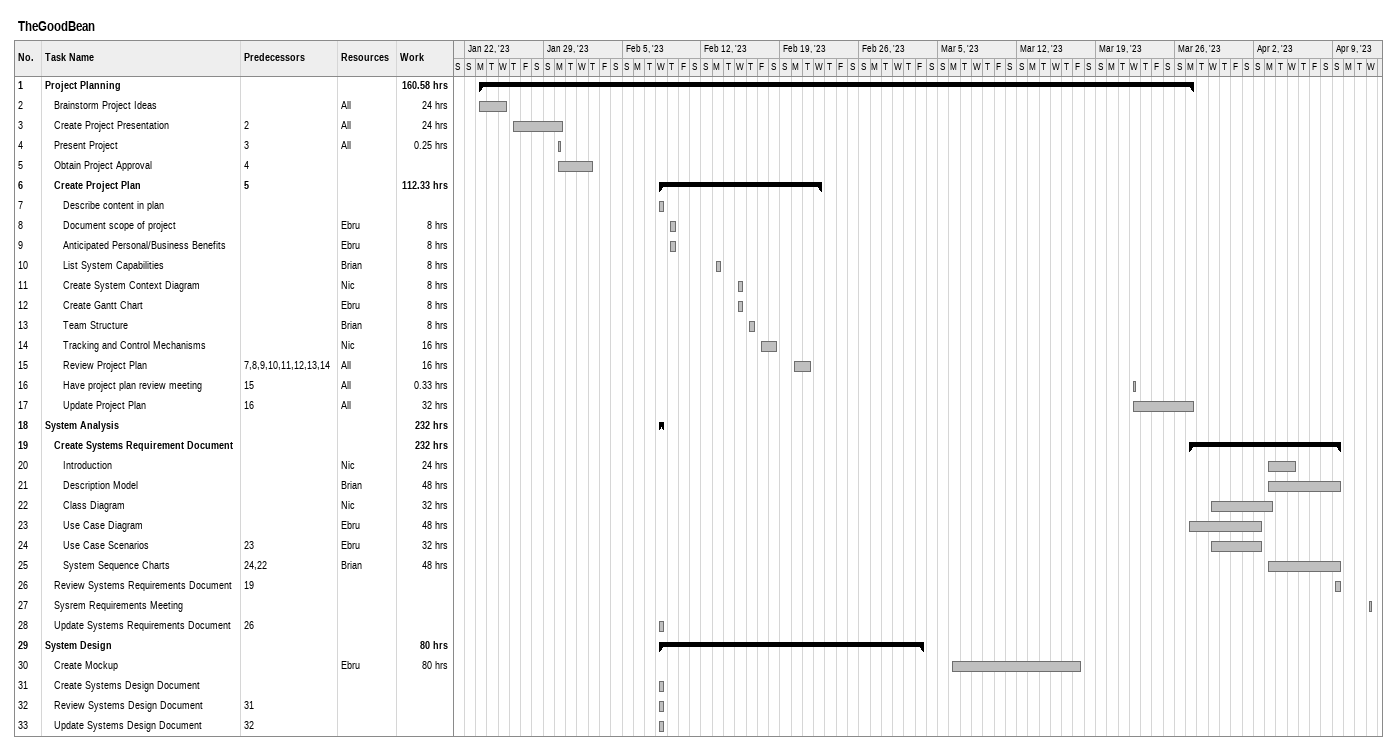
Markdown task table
TheGoodBean

| ID | Level | Task | Start | Finish | Predecessors | Resources | Work (h) |
|---|---|---|---|---|---|---|---|
| 1 | 1 | **Project Planning** | 2023-01-23 | 2023-03-27 |  |  | 160.58 |
| 2 | 2 | Brainstorm Project Ideas | 2023-01-23 | 2023-01-25 |  | All | 24 |
| 3 | 2 | Create Project Presentation | 2023-01-26 | 2023-01-30 | 2 | All | 24 |
| 4 | 2 | Present Project | 2023-01-30 | 2023-01-30 | 3 | All | 0.25 |
| 5 | 2 | Obtain Project Approval | 2023-01-30 | 2023-02-02 | 4 |  |  |
| 6 | 2 | **Create Project Plan** | 2023-02-08 | 2023-02-22 | 5 |  | 112.33 |
| 7 | 3 | Describe content in plan | 2023-02-08 | 2023-02-08 |  |  |  |
| 8 | 3 | Document scope of project | 2023-02-09 | 2023-02-09 |  | Ebru | 8 |
| 9 | 3 | Anticipated Personal/Business Benefits | 2023-02-09 | 2023-02-09 |  | Ebru | 8 |
| 10 | 3 | List System Capabilities | 2023-02-13 | 2023-02-13 |  | Brian | 8 |
| 11 | 3 | Create System Context Diagram | 2023-02-15 | 2023-02-15 |  | Nic | 8 |
| 12 | 3 | Create Gantt Chart | 2023-02-15 | 2023-02-15 |  | Ebru | 8 |
| 13 | 3 | Team Structure | 2023-02-16 | 2023-02-16 |  | Brian | 8 |
| 14 | 3 | Tracking and Control Mechanisms | 2023-02-17 | 2023-02-18 |  | Nic | 16 |
| 15 | 3 | Review Project Plan | 2023-02-20 | 2023-02-21 | 7, 8, 9, 10, 11, 12, 13, 14 | All | 16 |
| 16 | 3 | Have project plan review meeting | 2023-03-22 | 2023-03-22 | 15 | All | 0.33 |
| 17 | 3 | Update Project Plan | 2023-03-22 | 2023-03-27 | 16 | All | 32 |
| 18 | 1 | **System Analysis** | 2023-02-08 | 2023-02-08 |  |  | 232 |
| 19 | 2 | **Create Systems Requirement Document** | 2023-03-27 | 2023-04-09 |  |  | 232 |
| 20 | 3 | Introduction | 2023-04-03 | 2023-04-05 |  | Nic | 24 |
| 21 | 3 | Description Model | 2023-04-03 | 2023-04-09 |  | Brian | 48 |
| 22 | 3 | Class Diagram | 2023-03-29 | 2023-04-03 |  | Nic | 32 |
| 23 | 3 | Use Case Diagram | 2023-03-27 | 2023-04-02 |  | Ebru | 48 |
| 24 | 3 | Use Case Scenarios | 2023-03-29 | 2023-04-02 | 23 | Ebru | 32 |
| 25 | 3 | System Sequence Charts | 2023-04-03 | 2023-04-09 | 24, 22 | Brian | 48 |
| 26 | 2 | Review Systems Requirements Document | 2023-04-09 | 2023-04-09 | 19 |  |  |
| 27 | 2 | Sysrem Requirements Meeting | 2023-04-12 | 2023-04-12 |  |  |  |
| 28 | 2 | Update Systems Requirements Document | 2023-02-08 | 2023-02-08 | 26 |  |  |
| 29 | 1 | **System Design** | 2023-02-08 | 2023-03-03 |  |  | 80 |
| 30 | 2 | Create Mockup | 2023-03-06 | 2023-03-17 |  | Ebru | 80 |
| 31 | 2 | Create Systems Design Document | 2023-02-08 | 2023-02-08 |  |  |  |
| 32 | 2 | Review Systems Design Document | 2023-02-08 | 2023-02-08 | 31 |  |  |
| 33 | 2 | Update Systems Design Document | 2023-02-08 | 2023-02-08 | 32 |  |  |
